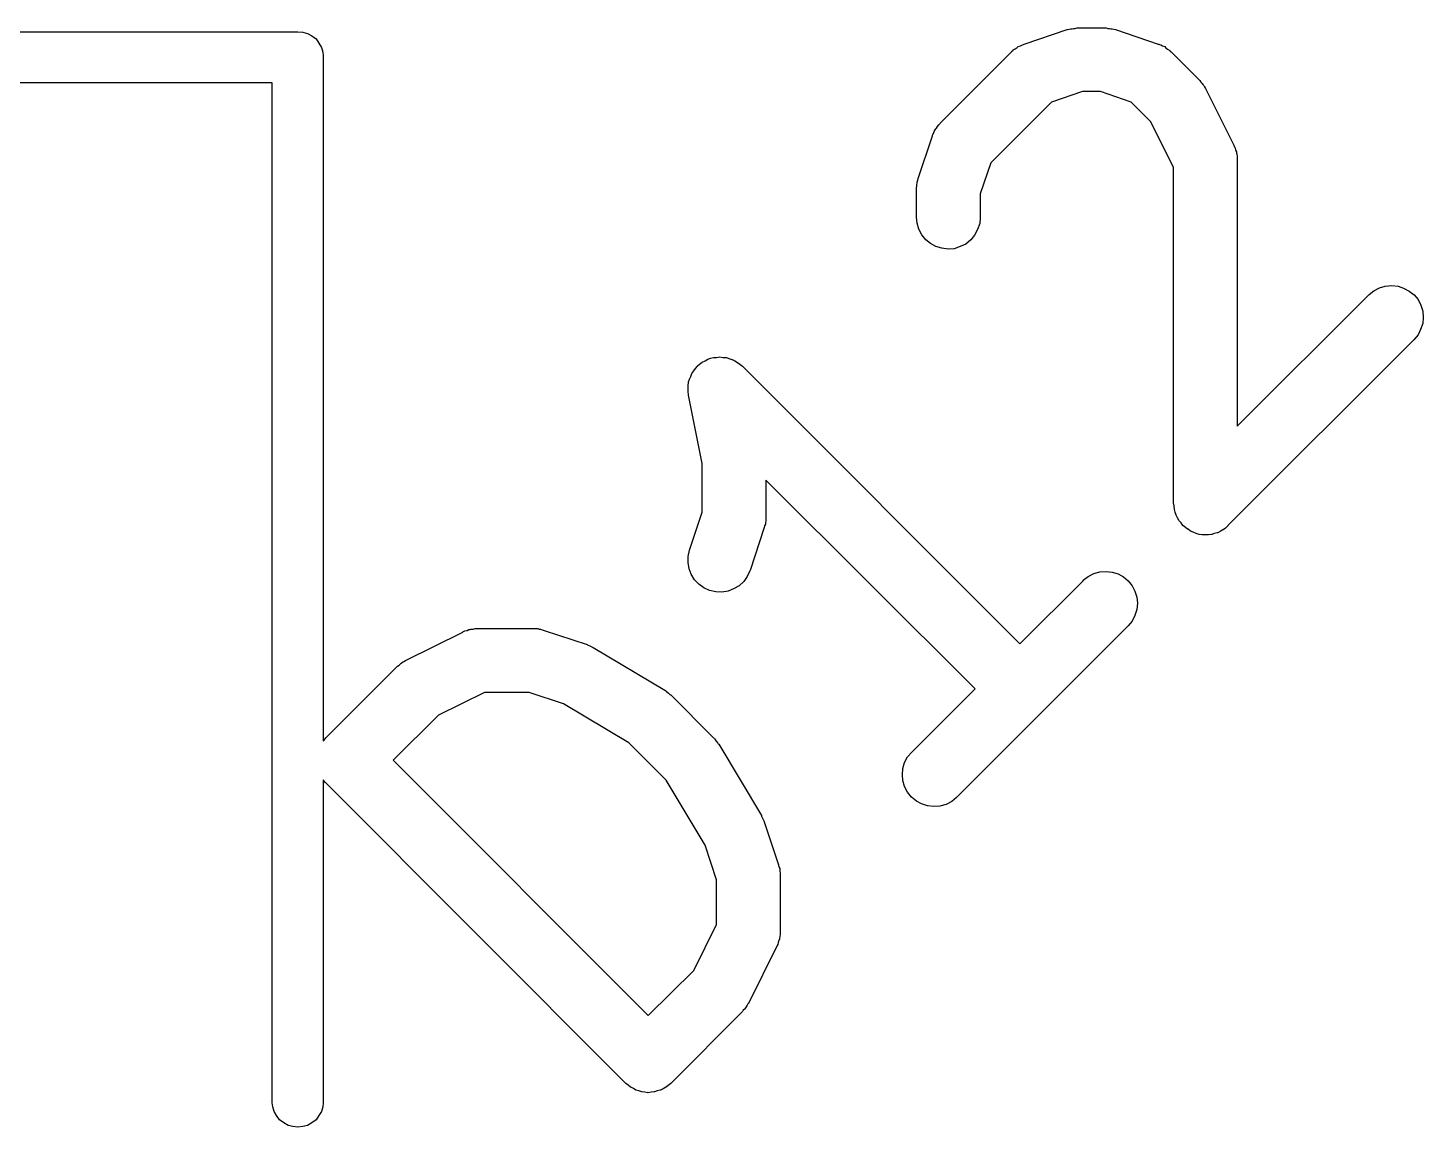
# Model space of a CAD drawing. Extents: x 116.8 to 159.2, y -137.5 to -92.6.
# Drawn here: x 148.599 to 151.887, y -135.085 to -132.496 of the extents above; entities that cross this region are included whole.
import ezdxf

# ---------------------------------------------------------------- set-up
doc = ezdxf.new("R2010")
doc.units = 0
doc.layers.add('BLACK', color=7, linetype='CONTINUOUS')

msp = doc.modelspace()

# ---------------------------------------------------------------- linework, layer by layer
at = {"layer": 'BLACK', "linetype": 'CONTINUOUS'}
for p, q in [((147.768, -132.505), (149.232, -132.505)), ((149.232, -132.505), (149.235, -132.505)), ((149.235, -132.505), (149.247, -132.506)), ((149.247, -132.506), (149.258, -132.509)), ((150.947, -132.534), (151.048, -132.5)), ((151.048, -132.5), (151.049, -132.5)), ((151.049, -132.5), (151.053, -132.499)), ((151.053, -132.499), (151.057, -132.498)), ((151.057, -132.498), (151.06, -132.498)), ((151.06, -132.498), (151.063, -132.497)), ((151.063, -132.497), (151.067, -132.497)), ((151.067, -132.497), (151.071, -132.496)), ((151.071, -132.496), (151.139, -132.496)), ((151.139, -132.496), (151.14, -132.496)), ((151.14, -132.496), (151.144, -132.497)), ((151.144, -132.497), (151.148, -132.497)), ((151.148, -132.497), (151.151, -132.498)), ((151.151, -132.498), (151.154, -132.498)), ((151.154, -132.498), (151.158, -132.499)), ((151.158, -132.499), (151.162, -132.5)), ((151.162, -132.5), (151.263, -132.534)), ((149.258, -132.509), (149.268, -132.515)), ((149.268, -132.515), (149.278, -132.522)), ((149.278, -132.522), (149.285, -132.532)), ((149.285, -132.532), (149.291, -132.542)), ((150.933, -132.54), (150.938, -132.538)), ((150.938, -132.538), (150.943, -132.536)), ((150.943, -132.536), (150.945, -132.535)), ((150.945, -132.535), (150.947, -132.534)), ((151.263, -132.534), (151.264, -132.534)), ((151.264, -132.534), (151.266, -132.535)), ((151.266, -132.535), (151.269, -132.536)), ((151.269, -132.536), (151.273, -132.538)), ((151.273, -132.538), (151.278, -132.54)), ((149.291, -132.542), (149.294, -132.553)), ((149.294, -132.553), (149.295, -132.561)), ((149.295, -132.561), (149.295, -132.565)), ((149.295, -132.565), (149.295, -132.568)), ((149.295, -132.568), (149.295, -134.176)), ((150.749, -132.72), (150.917, -132.552)), ((150.917, -132.552), (150.918, -132.551)), ((150.918, -132.551), (150.92, -132.55)), ((150.92, -132.55), (150.921, -132.548)), ((150.921, -132.548), (150.926, -132.545)), ((150.926, -132.545), (150.93, -132.542)), ((150.93, -132.542), (150.931, -132.541)), ((150.931, -132.541), (150.933, -132.54)), ((151.278, -132.54), (151.28, -132.542)), ((151.28, -132.542), (151.281, -132.543)), ((151.281, -132.543), (151.285, -132.546)), ((151.285, -132.546), (151.29, -132.549)), ((151.29, -132.549), (151.291, -132.551)), ((151.291, -132.551), (151.293, -132.552)), ((151.293, -132.552), (151.36, -132.619)), ((149.175, -132.625), (147.825, -132.625)), ((149.175, -135.028), (149.175, -132.625)), ((151.36, -132.619), (151.361, -132.62)), ((151.361, -132.62), (151.363, -132.624)), ((151.363, -132.624), (151.366, -132.627)), ((151.366, -132.627), (151.368, -132.629)), ((151.368, -132.629), (151.37, -132.632)), ((151.37, -132.632), (151.372, -132.635)), ((151.372, -132.635), (151.374, -132.639)), ((151.084, -132.646), (151.011, -132.671)), ((151.127, -132.646), (151.084, -132.646)), ((151.199, -132.671), (151.127, -132.646)), ((151.374, -132.639), (151.442, -132.774)), ((151.011, -132.671), (150.868, -132.814)), ((151.245, -132.717), (151.199, -132.671)), ((150.735, -132.74), (150.737, -132.736)), ((150.737, -132.736), (150.739, -132.734)), ((150.739, -132.734), (150.74, -132.732)), ((150.74, -132.732), (150.743, -132.728)), ((150.743, -132.728), (150.746, -132.724)), ((150.746, -132.724), (150.748, -132.722)), ((150.748, -132.722), (150.749, -132.72)), ((151.299, -132.825), (151.245, -132.717)), ((150.697, -132.851), (150.731, -132.75)), ((150.731, -132.749), (150.732, -132.747)), ((150.731, -132.75), (150.731, -132.749)), ((150.732, -132.747), (150.733, -132.745)), ((150.733, -132.745), (150.735, -132.74)), ((151.442, -132.774), (151.442, -132.775)), ((151.442, -132.775), (151.443, -132.777)), ((151.443, -132.777), (151.444, -132.779)), ((151.444, -132.779), (151.445, -132.784)), ((151.445, -132.784), (151.447, -132.788)), ((151.447, -132.788), (151.447, -132.791)), ((151.447, -132.791), (151.448, -132.793)), ((151.448, -132.793), (151.449, -132.798)), ((151.449, -132.798), (151.449, -132.803)), ((150.868, -132.814), (150.843, -132.887)), ((151.299, -133.615), (151.299, -132.825)), ((151.449, -132.803), (151.449, -132.805)), ((151.449, -132.805), (151.449, -132.807)), ((151.449, -132.807), (151.449, -133.434)), ((150.694, -132.865), (150.695, -132.862)), ((150.694, -132.869), (150.694, -132.865)), ((150.695, -132.859), (150.696, -132.855)), ((150.695, -132.862), (150.695, -132.859)), ((150.696, -132.855), (150.697, -132.851)), ((150.693, -132.873), (150.694, -132.869)), ((150.693, -132.875), (150.693, -132.873)), ((150.693, -132.942), (150.693, -132.875)), ((150.843, -132.887), (150.843, -132.942)), ((150.695, -132.956), (150.693, -132.942)), ((150.699, -132.97), (150.695, -132.956)), ((150.842, -132.957), (150.837, -132.971)), ((150.843, -132.943), (150.842, -132.957)), ((150.843, -132.942), (150.843, -132.943)), ((150.706, -132.983), (150.699, -132.97)), ((150.715, -132.995), (150.706, -132.983)), ((150.726, -133.004), (150.715, -132.995)), ((150.821, -132.995), (150.809, -133.005)), ((150.83, -132.984), (150.821, -132.995)), ((150.837, -132.971), (150.83, -132.984)), ((150.739, -133.011), (150.726, -133.004)), ((150.753, -133.015), (150.739, -133.011)), ((150.768, -133.017), (150.753, -133.015)), ((150.782, -133.016), (150.768, -133.017)), ((150.796, -133.011), (150.782, -133.016)), ((150.809, -133.005), (150.796, -133.011)), ((151.449, -133.434), (151.759, -133.125)), ((151.759, -133.125), (151.76, -133.124)), ((151.76, -133.124), (151.771, -133.115)), ((151.771, -133.115), (151.784, -133.108)), ((151.784, -133.108), (151.798, -133.104)), ((151.798, -133.104), (151.813, -133.103)), ((151.813, -133.103), (151.828, -133.104)), ((151.828, -133.104), (151.841, -133.109)), ((151.841, -133.109), (151.854, -133.116)), ((151.854, -133.116), (151.866, -133.125)), ((151.866, -133.125), (151.875, -133.136)), ((151.875, -133.136), (151.882, -133.149)), ((151.882, -133.149), (151.886, -133.163)), ((151.886, -133.163), (151.887, -133.178)), ((151.886, -133.192), (151.881, -133.206)), ((151.887, -133.178), (151.886, -133.192)), ((151.875, -133.219), (151.865, -133.231)), ((151.881, -133.206), (151.875, -133.219)), ((151.865, -133.231), (151.427, -133.668)), ((150.172, -133.298), (150.177, -133.293)), ((150.177, -133.292), (150.182, -133.288)), ((150.177, -133.293), (150.177, -133.292)), ((150.177, -133.292), (150.177, -133.292)), ((150.182, -133.288), (150.188, -133.283)), ((150.188, -133.283), (150.195, -133.28)), ((150.188, -133.283), (150.188, -133.283)), ((150.188, -133.283), (150.188, -133.283)), ((150.195, -133.28), (150.201, -133.276)), ((150.201, -133.276), (150.208, -133.274)), ((150.201, -133.276), (150.201, -133.276)), ((150.201, -133.276), (150.201, -133.276)), ((150.208, -133.274), (150.215, -133.272)), ((150.215, -133.272), (150.215, -133.272)), ((150.215, -133.272), (150.215, -133.272)), ((150.215, -133.272), (150.222, -133.272)), ((150.222, -133.272), (150.23, -133.271)), ((150.23, -133.271), (150.23, -133.271)), ((150.23, -133.271), (150.237, -133.272)), ((150.23, -133.271), (150.23, -133.271)), ((150.237, -133.272), (150.244, -133.272)), ((150.244, -133.272), (150.244, -133.272)), ((150.244, -133.272), (150.245, -133.272)), ((150.245, -133.272), (150.251, -133.275)), ((150.251, -133.275), (150.258, -133.277)), ((150.258, -133.277), (150.258, -133.277)), ((150.258, -133.277), (150.259, -133.277)), ((150.259, -133.277), (150.265, -133.28)), ((150.265, -133.28), (150.271, -133.284)), ((150.271, -133.284), (150.271, -133.284)), ((150.271, -133.284), (150.271, -133.284)), ((150.271, -133.284), (150.277, -133.288)), ((150.277, -133.288), (150.283, -133.293)), ((150.283, -133.293), (150.937, -133.947)), ((150.156, -133.33), (150.158, -133.323)), ((150.158, -133.323), (150.161, -133.317)), ((150.161, -133.317), (150.164, -133.31)), ((150.161, -133.317), (150.161, -133.317)), ((150.161, -133.317), (150.161, -133.317)), ((150.164, -133.31), (150.168, -133.304)), ((150.168, -133.304), (150.172, -133.298)), ((150.168, -133.304), (150.168, -133.304)), ((150.168, -133.304), (150.168, -133.304)), ((150.155, -133.338), (150.156, -133.331)), ((150.155, -133.345), (150.155, -133.338)), ((150.155, -133.352), (150.155, -133.345)), ((150.155, -133.345), (150.155, -133.345)), ((150.155, -133.345), (150.155, -133.345)), ((150.156, -133.36), (150.155, -133.352)), ((150.156, -133.331), (150.156, -133.33)), ((150.156, -133.331), (150.156, -133.331)), ((150.156, -133.361), (150.156, -133.36)), ((150.156, -133.36), (150.156, -133.36)), ((150.156, -133.36), (150.156, -133.36)), ((150.156, -133.36), (150.156, -133.36)), ((150.188, -133.522), (150.156, -133.361)), ((150.188, -133.637), (150.188, -133.522)), ((150.831, -134.053), (150.338, -133.561)), ((150.338, -133.561), (150.338, -133.649)), ((151.3, -133.622), (151.299, -133.615)), ((151.301, -133.63), (151.3, -133.622)), ((150.158, -133.726), (150.188, -133.637)), ((150.338, -133.649), (150.338, -133.65)), ((150.338, -133.65), (150.338, -133.654)), ((150.338, -133.654), (150.338, -133.658)), ((151.303, -133.637), (151.301, -133.63)), ((151.301, -133.63), (151.301, -133.63)), ((151.301, -133.63), (151.301, -133.63)), ((151.305, -133.644), (151.303, -133.637)), ((151.308, -133.65), (151.305, -133.644)), ((151.305, -133.644), (151.305, -133.644)), ((151.305, -133.644), (151.305, -133.644)), ((151.312, -133.657), (151.308, -133.65)), ((151.317, -133.662), (151.312, -133.657)), ((151.312, -133.657), (151.312, -133.657)), ((151.312, -133.657), (151.312, -133.657)), ((150.334, -133.673), (150.301, -133.774)), ((150.335, -133.669), (150.334, -133.673)), ((150.337, -133.665), (150.335, -133.669)), ((150.338, -133.658), (150.337, -133.661)), ((150.337, -133.661), (150.337, -133.665)), ((151.321, -133.668), (151.317, -133.662)), ((151.327, -133.673), (151.321, -133.668)), ((151.321, -133.668), (151.321, -133.668)), ((151.321, -133.668), (151.321, -133.668)), ((151.332, -133.677), (151.327, -133.673)), ((151.333, -133.677), (151.332, -133.677)), ((151.332, -133.677), (151.332, -133.677)), ((151.339, -133.681), (151.333, -133.677)), ((151.345, -133.684), (151.339, -133.681)), ((151.352, -133.687), (151.345, -133.684)), ((151.345, -133.684), (151.345, -133.684)), ((151.345, -133.684), (151.345, -133.684)), ((151.359, -133.689), (151.352, -133.687)), ((151.366, -133.69), (151.359, -133.689)), ((151.359, -133.689), (151.359, -133.689)), ((151.359, -133.689), (151.359, -133.689)), ((151.374, -133.69), (151.366, -133.69)), ((151.381, -133.69), (151.374, -133.69)), ((151.374, -133.69), (151.374, -133.69)), ((151.374, -133.69), (151.374, -133.69)), ((151.388, -133.689), (151.381, -133.69)), ((151.389, -133.689), (151.388, -133.689)), ((151.388, -133.689), (151.388, -133.689)), ((151.395, -133.687), (151.389, -133.689)), ((151.402, -133.685), (151.395, -133.687)), ((151.403, -133.685), (151.402, -133.685)), ((151.402, -133.685), (151.402, -133.685)), ((151.409, -133.682), (151.403, -133.685)), ((151.415, -133.678), (151.409, -133.682)), ((151.416, -133.678), (151.415, -133.678)), ((151.415, -133.678), (151.415, -133.678)), ((151.421, -133.674), (151.416, -133.678)), ((151.427, -133.669), (151.421, -133.674)), ((151.427, -133.668), (151.427, -133.669)), ((151.427, -133.669), (151.427, -133.669)), ((151.427, -133.669), (151.427, -133.669)), ((151.427, -133.669), (151.427, -133.669)), ((150.155, -133.741), (150.158, -133.726)), ((150.155, -133.755), (150.155, -133.741)), ((150.157, -133.77), (150.155, -133.755)), ((150.162, -133.783), (150.157, -133.77)), ((150.17, -133.796), (150.162, -133.783)), ((150.294, -133.788), (150.286, -133.8)), ((150.3, -133.775), (150.294, -133.788)), ((150.301, -133.774), (150.3, -133.775)), ((151.086, -133.797), (151.098, -133.788)), ((151.098, -133.788), (151.111, -133.781)), ((151.111, -133.781), (151.125, -133.777)), ((151.125, -133.777), (151.14, -133.776)), ((151.14, -133.776), (151.154, -133.778)), ((151.154, -133.778), (151.168, -133.782)), ((151.168, -133.782), (151.181, -133.789)), ((150.18, -133.806), (150.17, -133.796)), ((150.192, -133.815), (150.18, -133.806)), ((150.205, -133.821), (150.192, -133.815)), ((150.22, -133.824), (150.205, -133.821)), ((150.262, -133.817), (150.249, -133.823)), ((150.275, -133.81), (150.262, -133.817)), ((150.286, -133.8), (150.275, -133.81)), ((150.937, -133.947), (151.086, -133.798)), ((151.086, -133.798), (151.086, -133.797)), ((151.181, -133.789), (151.192, -133.798)), ((151.192, -133.798), (151.201, -133.81)), ((151.201, -133.81), (151.208, -133.823)), ((150.234, -133.825), (150.22, -133.824)), ((150.249, -133.823), (150.234, -133.825)), ((151.208, -133.823), (151.212, -133.837)), ((151.212, -133.837), (151.214, -133.851)), ((151.214, -133.851), (151.212, -133.866)), ((151.208, -133.88), (151.201, -133.893)), ((151.212, -133.866), (151.208, -133.88)), ((149.489, -133.986), (149.624, -133.919)), ((149.624, -133.919), (149.625, -133.918)), ((149.625, -133.918), (149.627, -133.917)), ((149.627, -133.917), (149.629, -133.916)), ((149.629, -133.916), (149.634, -133.915)), ((149.634, -133.915), (149.638, -133.913)), ((149.638, -133.913), (149.641, -133.913)), ((149.641, -133.913), (149.643, -133.912)), ((149.643, -133.912), (149.648, -133.912)), ((149.648, -133.912), (149.653, -133.911)), ((149.653, -133.911), (149.655, -133.911)), ((149.655, -133.911), (149.657, -133.911)), ((149.657, -133.911), (149.792, -133.911)), ((149.792, -133.911), (149.793, -133.911)), ((149.793, -133.911), (149.797, -133.911)), ((149.797, -133.911), (149.801, -133.911)), ((149.801, -133.911), (149.804, -133.912)), ((149.804, -133.912), (149.807, -133.912)), ((149.807, -133.912), (149.811, -133.914)), ((149.811, -133.914), (149.816, -133.915)), ((149.816, -133.915), (149.917, -133.948)), ((151.192, -133.904), (150.788, -134.308)), ((151.201, -133.893), (151.192, -133.904)), ((149.917, -133.948), (149.918, -133.949)), ((149.918, -133.949), (149.918, -133.949)), ((149.918, -133.949), (149.918, -133.949)), ((149.918, -133.949), (149.925, -133.952)), ((149.925, -133.952), (149.931, -133.955)), ((149.485, -133.988), (149.489, -133.986)), ((149.931, -133.955), (149.931, -133.955)), ((149.931, -133.955), (149.931, -133.955)), ((149.931, -133.955), (150.1, -134.056)), ((149.301, -134.168), (149.469, -134)), ((149.469, -134), (149.47, -133.999)), ((149.47, -133.999), (149.474, -133.997)), ((149.474, -133.997), (149.477, -133.994)), ((149.477, -133.994), (149.479, -133.992)), ((149.479, -133.992), (149.482, -133.99)), ((149.482, -133.99), (149.485, -133.988)), ((149.675, -134.061), (149.567, -134.115)), ((149.78, -134.061), (149.675, -134.061)), ((149.861, -134.088), (149.78, -134.061)), ((150.1, -134.056), (150.101, -134.057)), ((150.101, -134.057), (150.102, -134.057)), ((150.102, -134.057), (150.103, -134.058)), ((150.103, -134.058), (150.108, -134.062)), ((150.108, -134.062), (150.112, -134.066)), ((150.112, -134.066), (150.113, -134.067)), ((150.113, -134.067), (150.114, -134.067)), ((150.114, -134.067), (150.215, -134.168)), ((150.682, -134.202), (150.831, -134.053)), ((149.567, -134.115), (149.46, -134.221)), ((150.015, -134.18), (149.861, -134.088)), ((149.295, -134.176), (149.297, -134.174)), ((149.297, -134.174), (149.301, -134.168)), ((150.103, -134.268), (150.015, -134.18)), ((150.215, -134.168), (150.216, -134.169)), ((150.216, -134.169), (150.217, -134.17)), ((150.217, -134.17), (150.218, -134.171)), ((150.218, -134.171), (150.221, -134.176)), ((150.221, -134.176), (150.225, -134.181)), ((150.225, -134.181), (150.226, -134.182)), ((150.226, -134.182), (150.227, -134.183)), ((150.227, -134.183), (150.328, -134.351)), ((150.665, -134.226), (150.672, -134.213)), ((150.672, -134.213), (150.682, -134.202)), ((149.46, -134.221), (150.061, -134.822)), ((150.66, -134.255), (150.661, -134.24)), ((150.661, -134.24), (150.665, -134.226)), ((149.296, -134.268), (149.295, -134.267)), ((149.295, -134.267), (149.295, -135.028)), ((149.3, -134.274), (149.296, -134.268)), ((149.301, -134.274), (149.3, -134.274)), ((150.008, -134.982), (149.301, -134.274)), ((149.301, -134.274), (149.301, -134.274)), ((149.301, -134.274), (149.301, -134.274)), ((149.301, -134.274), (149.301, -134.274)), ((150.195, -134.421), (150.103, -134.268)), ((150.661, -134.269), (150.66, -134.255)), ((150.665, -134.283), (150.661, -134.269)), ((150.672, -134.296), (150.665, -134.283)), ((150.681, -134.308), (150.672, -134.296)), ((150.693, -134.317), (150.681, -134.308)), ((150.787, -134.309), (150.776, -134.318)), ((150.788, -134.308), (150.787, -134.309)), ((150.705, -134.324), (150.693, -134.317)), ((150.719, -134.328), (150.705, -134.324)), ((150.734, -134.33), (150.719, -134.328)), ((150.748, -134.329), (150.734, -134.33)), ((150.763, -134.325), (150.748, -134.329)), ((150.776, -134.318), (150.763, -134.325)), ((150.328, -134.351), (150.328, -134.352)), ((150.328, -134.352), (150.328, -134.352)), ((150.328, -134.352), (150.328, -134.353)), ((150.328, -134.353), (150.331, -134.359)), ((150.331, -134.359), (150.334, -134.365)), ((150.334, -134.365), (150.334, -134.366)), ((150.334, -134.366), (150.334, -134.366)), ((150.334, -134.366), (150.368, -134.467)), ((150.222, -134.503), (150.195, -134.421)), ((150.368, -134.467), (150.368, -134.468)), ((150.368, -134.468), (150.369, -134.472)), ((150.369, -134.472), (150.371, -134.476)), ((150.371, -134.476), (150.371, -134.479)), ((150.371, -134.479), (150.371, -134.482)), ((150.222, -134.608), (150.222, -134.503)), ((150.371, -134.482), (150.372, -134.487)), ((150.372, -134.487), (150.372, -134.491)), ((150.372, -134.491), (150.372, -134.625)), ((150.168, -134.716), (150.222, -134.608)), ((150.37, -134.643), (150.369, -134.645)), ((150.371, -134.636), (150.37, -134.641)), ((150.37, -134.641), (150.37, -134.643)), ((150.372, -134.631), (150.371, -134.636)), ((150.372, -134.625), (150.372, -134.627)), ((150.372, -134.627), (150.372, -134.629)), ((150.372, -134.629), (150.372, -134.631)), ((150.364, -134.659), (150.297, -134.794)), ((150.365, -134.657), (150.364, -134.659)), ((150.366, -134.655), (150.365, -134.657)), ((150.367, -134.65), (150.366, -134.655)), ((150.369, -134.645), (150.367, -134.65)), ((150.061, -134.822), (150.168, -134.716)), ((150.288, -134.807), (150.285, -134.81)), ((150.29, -134.804), (150.288, -134.807)), ((150.292, -134.802), (150.29, -134.804)), ((150.294, -134.798), (150.292, -134.802)), ((150.296, -134.795), (150.294, -134.798)), ((150.297, -134.794), (150.296, -134.795)), ((150.283, -134.813), (150.114, -134.982)), ((150.285, -134.81), (150.283, -134.813)), ((150.014, -134.986), (150.008, -134.982)), ((150.019, -134.991), (150.014, -134.986)), ((150.02, -134.991), (150.019, -134.991)), ((150.019, -134.991), (150.019, -134.991)), ((150.026, -134.994), (150.02, -134.991)), ((150.032, -134.998), (150.026, -134.994)), ((150.039, -135), (150.032, -134.998)), ((150.032, -134.998), (150.032, -134.998)), ((150.032, -134.998), (150.032, -134.998)), ((150.046, -135.002), (150.039, -135)), ((150.053, -135.003), (150.046, -135.002)), ((150.046, -135.002), (150.046, -135.002)), ((150.046, -135.002), (150.046, -135.002)), ((150.06, -135.004), (150.053, -135.003)), ((150.061, -135.003), (150.06, -135.004)), ((150.068, -135.003), (150.061, -135.004)), ((150.061, -135.004), (150.061, -135.003)), ((150.075, -135.002), (150.068, -135.003)), ((150.076, -135.002), (150.075, -135.002)), ((150.075, -135.002), (150.075, -135.002)), ((150.082, -135), (150.076, -135.002)), ((150.089, -134.998), (150.082, -135)), ((150.09, -134.998), (150.089, -134.998)), ((150.089, -134.998), (150.089, -134.998)), ((150.096, -134.995), (150.09, -134.998)), ((150.102, -134.991), (150.096, -134.995)), ((150.103, -134.991), (150.102, -134.991)), ((150.102, -134.991), (150.102, -134.991)), ((150.108, -134.987), (150.103, -134.991)), ((150.114, -134.982), (150.108, -134.987)), ((150.114, -134.982), (150.114, -134.982)), ((150.114, -134.982), (150.114, -134.982)), ((150.114, -134.982), (150.114, -134.982)), ((150.114, -134.982), (150.114, -134.982)), ((149.176, -135.037), (149.175, -135.028)), ((149.179, -135.048), (149.176, -135.037)), ((149.294, -135.037), (149.291, -135.048)), ((149.295, -135.028), (149.294, -135.037)), ((149.185, -135.058), (149.179, -135.048)), ((149.192, -135.068), (149.185, -135.058)), ((149.202, -135.075), (149.192, -135.068)), ((149.278, -135.068), (149.268, -135.075)), ((149.285, -135.058), (149.278, -135.068)), ((149.291, -135.048), (149.285, -135.058)), ((149.212, -135.081), (149.202, -135.075)), ((149.223, -135.084), (149.212, -135.081)), ((149.235, -135.085), (149.223, -135.084)), ((149.247, -135.084), (149.235, -135.085)), ((149.258, -135.081), (149.247, -135.084)), ((149.268, -135.075), (149.258, -135.081))]:
    msp.add_line(p, q, dxfattribs=at)

doc.saveas('drawing.dxf')
